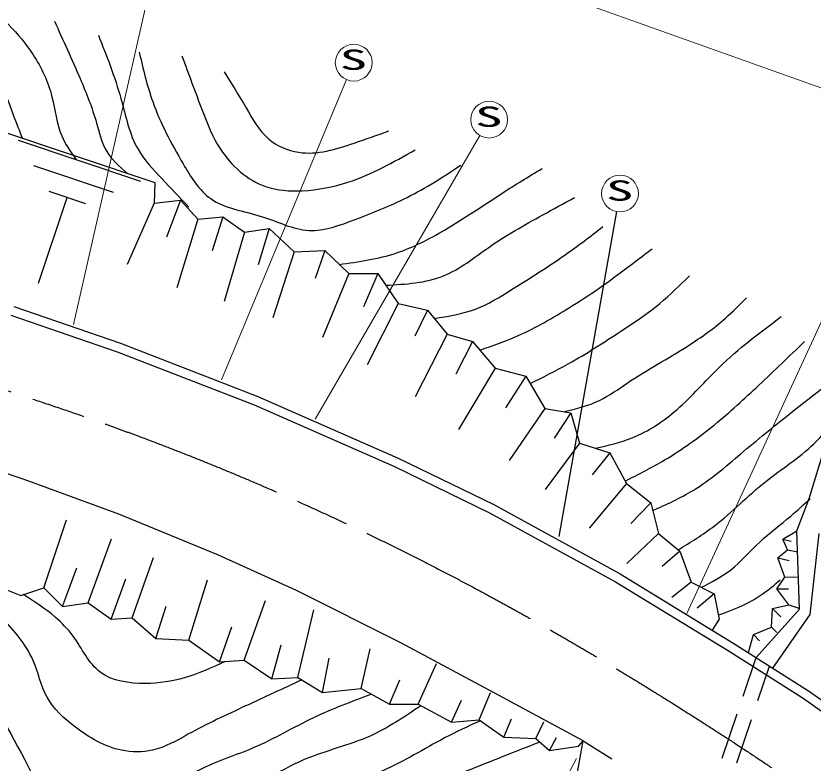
# Model space of a CAD drawing. Units: millimetres, scale not verified. Extents: x 40000 to 680000, y 20000 to 380000.
# Drawn here: x 497170 to 549134, y 270337 to 319066 of the extents above; entities that cross this region are included whole.
import ezdxf
from ezdxf.enums import TextEntityAlignment as Align

# ---------------------------------------------------------------- set-up
doc = ezdxf.new("R2010")
doc.units = ezdxf.units.MM
doc.header["$LTSCALE"] = 1000
doc.linetypes.add('CHAIN', pattern=[18.5, 12, -1.5, 3.5, -1.5])
for name, color, linetype, lineweight in [('M-BGD', 7, 'Continuous', 25), ('M-BMK', 2, 'CHAIN', 25), ('M-STR-STR3', 7, 'Continuous', 13), ('M-STR-STRC', 7, 'Continuous', 13)]:
    doc.layers.add(name, color=color, linetype=linetype, lineweight=lineweight)
doc.styles.add('ＭＳ ゴシック', font='')
doc.styles.get('ＭＳ ゴシック').set_extended_font_data('MS Gothic')

msp = doc.modelspace()

# ---------------------------------------------------------------- linework, layer by layer
at = {"layer": 'M-BGD'}
for p, q in [((488044, 314272), (506232, 308193)), ((497316, 310963), (505296, 308293)), ((498316, 309303), (503506, 307563)), ((506232, 308193), (506184, 306863)), ((499306, 307633), (501706, 306833)), ((498636, 301643), (500506, 307233)), ((506184, 306863), (504431, 302847)), ((506184, 306863), (507894, 307053)), ((507894, 307053), (506990, 304646)), ((507894, 307053), (509034, 305819)), ((532584, 285117), (536339, 306302)), ((509034, 305819), (507655, 301341)), ((509034, 305819), (510648, 305961)), ((510648, 305961), (509955, 303738)), ((510648, 305961), (512073, 304964)), ((512073, 304964), (513688, 305201)), ((513688, 305201), (512952, 302831)), ((513688, 305201), (515302, 303682)), ((512073, 304964), (510749, 300434)), ((515302, 303682), (513908, 299381)), ((515302, 303682), (517297, 303777)), ((517297, 303777), (516678, 301940)), ((517297, 303777), (518864, 302257)), ((518864, 302257), (517164, 298101)), ((518864, 302257), (520763, 302257)), ((520763, 302257), (519837, 300093)), ((520763, 302257), (522093, 300310)), ((497025, 300122), (503980, 297727)), ((522093, 300310), (520064, 296303)), ((522093, 300310), (523993, 299883)), ((523993, 299883), (523174, 298182)), ((523993, 299883), (525275, 298315)), ((496843, 299550), (503774, 297164)), ((525275, 298315), (523199, 294221)), ((525275, 298315), (526937, 297841)), ((526937, 297841), (525846, 295700)), ((526937, 297841), (528409, 296083)), ((503980, 297727), (512936, 294250)), ((503774, 297164), (512707, 293695)), ((528409, 296083), (526023, 292092)), ((528409, 296083), (530403, 295561)), ((530403, 295561), (529089, 293504)), ((530403, 295561), (531638, 293472)), ((512936, 294250), (522090, 290214)), ((512707, 293695), (521838, 289670)), ((531638, 293472), (529321, 290063)), ((531638, 293472), (533348, 293187)), ((533348, 293187), (532267, 291530)), ((533348, 293187), (533918, 291192)), ((548874, 287602), (550193, 291861)), ((533918, 291192), (531671, 288187)), ((533918, 291192), (535883, 290575)), ((497716, 288823), (492649, 290528)), ((535883, 290575), (534734, 289134)), ((535883, 290575), (536964, 288569)), ((522090, 290214), (528323, 287196)), ((521838, 289670), (528047, 286663)), ((503888, 286566), (497716, 288823)), ((536964, 288569), (534537, 285654)), ((536964, 288569), (538548, 287314)), ((548083, 285474), (548874, 287602)), ((528323, 287196), (536558, 282669)), ((538548, 287314), (537251, 285960)), ((538548, 287314), (539052, 285320)), ((510384, 283894), (503888, 286566)), ((528047, 286663), (536257, 282150)), ((498996, 281762), (500468, 286212)), ((539052, 285320), (536988, 283355)), ((539052, 285320), (540454, 284159)), ((547157, 284939), (548083, 285474)), ((548243, 280375), (548083, 285474)), ((548938, 280028), (549528, 285305)), ((501868, 280788), (503395, 284959)), ((547466, 284250), (547157, 284939)), ((547157, 284939), (547698, 284807)), ((546828, 283725), (547466, 284250)), ((547466, 284250), (548151, 284120)), ((504740, 279815), (506135, 283754)), ((515451, 281591), (510384, 283894)), ((540454, 284159), (539287, 283158)), ((540454, 284159), (541177, 282143)), ((547301, 282460), (546828, 283725)), ((546828, 283725), (547581, 283550)), ((500213, 280545), (501141, 283081)), ((495005, 282249), (497487, 281275)), ((503377, 279718), (504335, 282345)), ((508439, 278355), (509657, 282298)), ((536558, 282669), (543972, 278141)), ((546766, 281709), (547301, 282460)), ((547301, 282460), (548156, 282488)), ((497487, 281275), (498996, 281762)), ((498996, 281762), (500213, 280545)), ((536257, 282150), (543655, 277632)), ((541177, 282143), (539921, 281145)), ((541177, 282143), (542689, 281376)), ((547558, 280660), (546766, 281709)), ((546766, 281709), (547536, 281706)), ((522268, 278182), (515451, 281591)), ((542689, 281376), (541585, 280444)), ((542689, 281376), (543018, 279733)), ((500213, 280545), (501868, 280788)), ((501868, 280788), (503377, 279718)), ((512040, 277041), (513446, 280936)), ((546499, 280413), (547558, 280660)), ((547558, 280660), (548212, 280437)), ((506297, 278452), (506965, 280576)), ((515545, 275921), (516593, 280325)), ((545424, 277219), (548243, 280375)), ((546417, 279209), (546499, 280413)), ((546499, 280413), (547028, 279884)), ((503377, 279718), (504740, 279815)), ((504740, 279815), (506297, 278452)), ((543018, 279733), (542551, 279009)), ((546521, 276523), (548938, 280028)), ((510434, 276943), (511238, 279214)), ((545244, 278716), (546417, 279209)), ((546417, 279209), (546776, 278855)), ((544915, 277543), (545244, 278716)), ((545244, 278716), (545653, 278319)), ((506297, 278452), (508439, 278355)), ((508439, 278355), (510434, 276943)), ((513841, 275824), (514463, 278040)), ((528625, 274773), (522268, 278182)), ((543972, 278141), (548827, 275057)), ((519682, 275191), (520256, 277789)), ((543655, 277632), (548493, 274559)), ((510434, 276943), (512040, 277041)), ((512040, 277041), (513841, 275824)), ((517151, 274948), (517579, 277179)), ((544579, 274707), (545424, 277219)), ((523381, 274169), (524577, 276834)), ((545539, 274425), (546294, 276667)), ((513841, 275824), (515545, 275921)), ((515545, 275921), (517151, 274948)), ((521531, 274169), (522197, 275770)), ((517151, 274948), (519682, 275191)), ((519682, 275191), (521531, 274169)), ((527372, 273147), (528115, 274940)), ((548827, 275057), (554930, 270727)), ((525571, 273001), (526221, 274439)), ((534138, 271784), (528625, 274773)), ((548493, 274559), (554579, 270240)), ((521531, 274169), (523381, 274169)), ((523381, 274169), (525571, 273001)), ((543216, 270656), (544187, 273541)), ((525571, 273001), (527372, 273147)), ((527372, 273147), (528978, 272028)), ((528978, 272028), (529477, 273218)), ((531071, 271930), (531590, 273030)), ((544166, 270345), (545119, 273176)), ((528978, 272028), (531071, 271930)), ((531071, 271930), (531947, 271151)), ((531947, 271151), (532404, 272012)), ((533682, 269233), (534138, 271784)), ((533846, 271443), (534138, 271784)), ((534138, 271784), (536006, 270614)), ((531947, 271151), (533846, 271443))]:
    msp.add_line(p, q, dxfattribs=at)
for points, knots in [([(488099, 323742), (489115, 322394), (490131, 321046), (491402, 319922), (492672, 318798), (494197, 317898), (495182, 316579), (496044, 315425), (496492, 313951), (497012, 312561), (497200, 312060), (497396, 311570), (497593, 311080)], [0, 0, 0, 0, 1, 1, 1, 2, 2, 2, 3, 3, 3, 4, 4, 4, 4]), ([(494903, 320240), (496137, 319088), (497371, 317936), (498286, 316540), (498834, 315701), (499268, 314775), (499519, 313794), (499738, 312939), (499818, 312042), (500156, 311248), (500383, 310713), (500727, 310224), (501071, 309735)], [0, 0, 0, 0, 1, 1, 1, 2, 2, 2, 3, 3, 3, 4, 4, 4, 4]), ([(499678, 318728), (500246, 317484), (500814, 316239), (501349, 314988), (501754, 314042), (502140, 313091), (502424, 312083), (502593, 311481), (502726, 310859), (503021, 310332), (503357, 309731), (503905, 309256), (504453, 308781)], [0, 0, 0, 0, 1, 1, 1, 2, 2, 2, 3, 3, 3, 4, 4, 4, 4]), ([(502543, 317813), (503081, 316458), (503619, 315102), (504015, 313675), (504330, 312542), (504556, 311364), (505129, 310372), (505535, 309672), (506113, 309065), (506681, 308462), (507273, 307835), (507852, 307214), (508432, 306592)], [0, 0, 0, 0, 1, 1, 1, 2, 2, 2, 3, 3, 3, 4, 4, 4, 4]), ([(505209, 316699), (505463, 315607), (505717, 314514), (506084, 313476), (506582, 312070), (507289, 310762), (508074, 309417), (508576, 308557), (509110, 307682), (509865, 307149), (510778, 306504), (512013, 306360), (513167, 305995), (514235, 305658), (515233, 305132), (516271, 305080), (517267, 305030), (518299, 305417), (519295, 305796), (520471, 306244), (521596, 306680), (522677, 307229), (523880, 307839), (525029, 308588), (526179, 309338)], [0, 0, 0, 0, 1, 1, 1, 2, 2, 2, 3, 3, 3, 4, 4, 4, 5, 5, 5, 6, 6, 6, 7, 7, 7, 8, 8, 8, 8]), ([(507994, 316460), (508427, 315278), (508861, 314096), (509307, 312919), (509640, 312042), (509981, 311167), (510501, 310372), (511207, 309293), (512245, 308359), (513446, 307945), (514202, 307684), (515024, 307629), (515833, 307666), (516855, 307714), (517858, 307910), (518817, 308223), (520352, 308725), (521773, 309529), (523194, 310332)], [0, 0, 0, 0, 1, 1, 1, 2, 2, 2, 3, 3, 3, 4, 4, 4, 5, 5, 5, 6, 6, 6, 6]), ([(510740, 315425), (511223, 314653), (511705, 313880), (512172, 313078), (512598, 312346), (513010, 311590), (513645, 311049), (514185, 310587), (514887, 310283), (515594, 310173), (516809, 309985), (518038, 310371), (519215, 310770), (519986, 311032), (520735, 311299), (521483, 311566)], [0, 0, 0, 0, 1, 1, 1, 2, 2, 2, 3, 3, 3, 4, 4, 4, 5, 5, 5, 5]), ([(518248, 302854), (519515, 303032), (520781, 303210), (521981, 303607), (523069, 303968), (524101, 304509), (525097, 305097), (526378, 305855), (527598, 306692), (528845, 307491), (529709, 308045), (530587, 308581), (531464, 309117)], [0, 0, 0, 0, 1, 1, 1, 2, 2, 2, 3, 3, 3, 4, 4, 4, 4]), ([(521280, 301500), (522588, 301573), (523895, 301646), (525052, 302117), (526102, 302544), (527027, 303300), (527987, 303969), (529124, 304761), (530310, 305432), (531509, 306091), (532199, 306470), (532893, 306845), (533587, 307220)], [0, 0, 0, 0, 1, 1, 1, 2, 2, 2, 3, 3, 3, 4, 4, 4, 4]), ([(524437, 299340), (525356, 299483), (526275, 299627), (527129, 299949), (527954, 300261), (528718, 300739), (529477, 301214), (530658, 301951), (531826, 302679), (532954, 303472), (533797, 304064), (534618, 304694), (535438, 305323)], [0, 0, 0, 0, 1, 1, 1, 2, 2, 2, 3, 3, 3, 4, 4, 4, 4]), ([(527420, 297264), (528344, 297591), (529267, 297917), (530155, 298324), (531299, 298847), (532383, 299503), (533451, 300175), (534124, 300598), (534790, 301028), (535438, 301485), (536097, 301950), (536736, 302443), (537380, 302930), (537800, 303248), (538222, 303563), (538644, 303878)], [0, 0, 0, 0, 1, 1, 1, 2, 2, 2, 3, 3, 3, 4, 4, 4, 5, 5, 5, 5]), ([(530686, 295083), (531524, 295504), (532362, 295925), (533180, 296382), (534354, 297037), (535486, 297764), (536612, 298504), (537480, 299074), (538344, 299652), (539141, 300311), (539821, 300873), (540452, 301495), (541083, 302117)], [0, 0, 0, 0, 1, 1, 1, 2, 2, 2, 3, 3, 3, 4, 4, 4, 4]), ([(532908, 293260), (533700, 293451), (534492, 293642), (535212, 293988), (535847, 294294), (536426, 294720), (537019, 295117), (538317, 295987), (539683, 296718), (540993, 297556), (541845, 298101), (542674, 298692), (543431, 299362), (543901, 299778), (544344, 300225), (544786, 300672)], [0, 0, 0, 0, 1, 1, 1, 2, 2, 2, 3, 3, 3, 4, 4, 4, 5, 5, 5, 5]), ([(534954, 290867), (535762, 291055), (536570, 291244), (537335, 291550), (538407, 291978), (539394, 292636), (540270, 293401), (541254, 294260), (542097, 295253), (543025, 296156), (544263, 297361), (545654, 298407), (547044, 299453)], [0, 0, 0, 0, 1, 1, 1, 2, 2, 2, 3, 3, 3, 4, 4, 4, 4]), ([(536879, 288727), (537749, 289167), (538620, 289608), (539457, 290105), (540599, 290782), (541680, 291566), (542709, 292408), (543708, 293226), (544659, 294099), (545599, 294982), (546600, 295922), (547590, 296875), (548579, 297827)], [0, 0, 0, 0, 1, 1, 1, 2, 2, 2, 3, 3, 3, 4, 4, 4, 4]), ([(538677, 286804), (539576, 287207), (540475, 287610), (541309, 288118), (542423, 288796), (543421, 289663), (544425, 290511), (545483, 291405), (546547, 292277), (547631, 293130), (548665, 293944), (549718, 294740), (550702, 295614), (551164, 296024), (551610, 296451), (552057, 296879)], [0, 0, 0, 0, 1, 1, 1, 2, 2, 2, 3, 3, 3, 4, 4, 4, 5, 5, 5, 5]), ([(540349, 284246), (541155, 284744), (541961, 285242), (542709, 285815), (543874, 286708), (544896, 287784), (546051, 288705), (547084, 289529), (548224, 290228), (549166, 291143), (549897, 291853), (550509, 292692), (551244, 293401), (551681, 293824), (552163, 294200), (552644, 294575)], [0, 0, 0, 0, 1, 1, 1, 2, 2, 2, 3, 3, 3, 4, 4, 4, 5, 5, 5, 5]), ([(541853, 281800), (542511, 282140), (543169, 282480), (543747, 282924), (544451, 283466), (545037, 284162), (545689, 284776), (546321, 285370), (547016, 285888), (547676, 286447), (548108, 286812), (548524, 287194), (548941, 287576)], [0, 0, 0, 0, 1, 1, 1, 2, 2, 2, 3, 3, 3, 4, 4, 4, 4]), ([(523560, 274073), (522491, 273348), (521422, 272622), (520257, 272100), (518877, 271483), (517362, 271152), (515969, 270560), (514301, 269850), (512807, 268765), (511168, 267966), (510049, 267422), (508863, 267010), (507778, 266426), (506893, 265949), (506076, 265357), (505159, 264885), (503922, 264248), (502504, 263829), (501163, 263951), (500155, 264043), (499190, 264441), (498217, 264876), (497096, 265377), (495965, 265928), (495213, 266782), (494162, 267975), (493849, 269759), (493249, 271346), (492552, 273187), (491470, 274762), (490533, 276430), (489505, 278262), (488652, 280205), (487702, 282092), (487011, 283464), (486269, 284807), (485527, 286150)], [0, 0, 0, 0, 1, 1, 1, 2, 2, 2, 3, 3, 3, 4, 4, 4, 5, 5, 5, 6, 6, 6, 7, 7, 7, 8, 8, 8, 9, 9, 9, 10, 10, 10, 11, 11, 11, 12, 12, 12, 12]), ([(490637, 283866), (491097, 282493), (491557, 281121), (492209, 279839), (492853, 278569), (493686, 277389), (494462, 276199), (495813, 274128), (496992, 272028), (498159, 269728), (498485, 269086), (498811, 268427), (499315, 267995), (500132, 267295), (501419, 267191), (502608, 267244), (503644, 267291), (504605, 267458), (505496, 267822), (506765, 268340), (507892, 269257), (509136, 269902), (510267, 270487), (511494, 270847), (512660, 271346), (514005, 271921), (515268, 272680), (516589, 273310), (517804, 273890), (519069, 274360), (520334, 274831)], [0, 0, 0, 0, 1, 1, 1, 2, 2, 2, 3, 3, 3, 4, 4, 4, 5, 5, 5, 6, 6, 6, 7, 7, 7, 8, 8, 8, 9, 9, 9, 10, 10, 10, 10]), ([(515807, 275762), (514583, 275195), (513359, 274628), (512140, 274061), (510878, 273475), (509622, 272889), (508385, 272213), (507636, 271803), (506894, 271361), (506074, 271173), (505419, 271023), (504715, 271034), (504052, 271173), (502950, 271403), (501963, 271982), (501048, 272675), (500313, 273231), (499624, 273861), (499199, 274639), (498790, 275389), (498625, 276276), (498275, 277066), (497812, 278109), (497026, 278979), (496253, 279839), (495465, 280715), (494690, 281579), (493916, 282443)], [0, 0, 0, 0, 1, 1, 1, 2, 2, 2, 3, 3, 3, 4, 4, 4, 5, 5, 5, 6, 6, 6, 7, 7, 7, 8, 8, 8, 9, 9, 9, 9]), ([(542965, 279995), (543566, 280214), (544167, 280432), (544741, 280712), (545117, 280895), (545482, 281105), (545825, 281344), (546237, 281632), (546618, 281962), (546999, 282292)], [0, 0, 0, 0, 1, 1, 1, 2, 2, 2, 3, 3, 3, 3]), ([(510803, 276966), (509935, 276562), (509068, 276158), (508167, 275896), (507346, 275656), (506497, 275534), (505598, 275529), (504550, 275523), (503433, 275676), (502661, 276263), (501913, 276832), (501488, 277809), (500900, 278612), (500557, 279081), (500158, 279490), (499725, 279860), (499083, 280408), (498366, 280868), (497649, 281327)], [0, 0, 0, 0, 1, 1, 1, 2, 2, 2, 3, 3, 3, 4, 4, 4, 5, 5, 5, 6, 6, 6, 6]), ([(527445, 273096), (526660, 272735), (525875, 272373), (525110, 271972), (523763, 271266), (522477, 270439), (521079, 269841), (519204, 269039), (517126, 268649), (515379, 267633), (514600, 267180), (513887, 266603), (513170, 266041), (512171, 265257), (511163, 264504), (510141, 263755), (509271, 263120), (508391, 262488), (507444, 261984), (506591, 261529), (505682, 261179), (504774, 260828)], [0, 0, 0, 0, 1, 1, 1, 2, 2, 2, 3, 3, 3, 4, 4, 4, 5, 5, 5, 6, 6, 6, 7, 7, 7, 7]), ([(531325, 271704), (529720, 271079), (528116, 270453), (526519, 269803), (524783, 269097), (523057, 268362), (521380, 267527), (519862, 266771), (518385, 265932), (516903, 265105), (515171, 264139), (513432, 263188), (511691, 262242), (510517, 261604), (509342, 260969), (508167, 260333)], [0, 0, 0, 0, 1, 1, 1, 2, 2, 2, 3, 3, 3, 4, 4, 4, 5, 5, 5, 5])]:
    msp.add_open_spline(points, degree=3, knots=knots, dxfattribs=at)
at = {"layer": 'M-BMK'}
msp.add_open_spline([(467273, 301881), (471431, 301142), (475590, 300404), (479699, 299446), (483254, 298618), (486773, 297625), (490275, 296581), (495291, 295084), (500273, 293481), (505176, 291653), (512920, 288765), (520466, 285314), (527742, 281388), (533018, 278541), (538151, 275444), (543182, 272183), (546516, 270022), (549805, 267789), (552939, 265354), (553980, 264544), (555004, 263713), (556028, 262881)], degree=3, knots=[0, 0, 0, 0, 1, 1, 1, 2, 2, 2, 3, 3, 3, 4, 4, 4, 5, 5, 5, 6, 6, 6, 7, 7, 7, 7], dxfattribs=at)
at = {"layer": 'M-STR-STR3'}
for p, q in [((490775, 335378), (555694, 312225)), ((540904, 280101), (556188, 313298)), ((533705, 270644), (518452, 241190))]:
    msp.add_line(p, q, dxfattribs=at)
at = {"layer": 'M-STR-STRC'}
for p, q in [((500922, 298951), (505571, 319435)), ((510566, 295339), (518728, 314911)), ((516676, 292764), (527412, 311265))]:
    msp.add_line(p, q, dxfattribs=at)
for centre in [(519190, 316018), (528014, 312303), (536549, 307484)]:
    msp.add_circle(centre, 1200, dxfattribs=at)

# ---------------------------------------------------------------- texts
at = {"layer": 'M-STR-STRC', "style": 'ＭＳ ゴシック', "width": 2}
for p in [(518271, 315155), (527096, 311440), (535630, 306621)]:
    msp.add_text('S', height=1320, dxfattribs=at).set_placement(p, align=Align.BOTTOM_LEFT)

doc.saveas('drawing.dxf')
